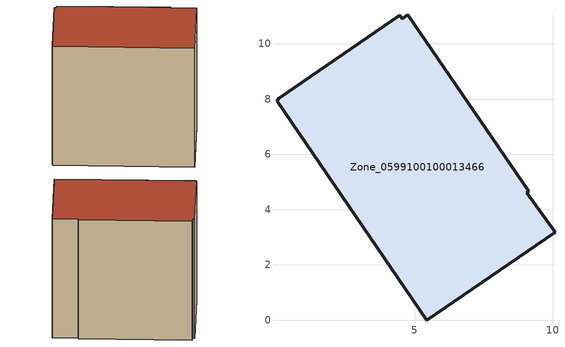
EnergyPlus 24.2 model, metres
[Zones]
Zone_0599100100013466
 floor ground (C_G): 9.13,4.66 9.06,4.61 10.09,3.18 5.44,0 0.02,7.93 0.07,8.01 4.47,11.03 4.55,10.91 4.76,11.05 z0
 wall outside (C_F): 4.76,11.05 4.55,10.91 4.47,11.03 0.07,8.01 0.02,7.93 5.44,0 10.09,3.18 9.06,4.61 9.13,4.66 4.76,11.05 z0:9.19
 roof outside (C_R): 9.06,4.61 9.13,4.66 4.76,11.05 4.55,10.91 4.47,11.03 0.07,8.01 0.02,7.93 5.44,0 10.09,3.18 z9.19
[BUILDING]
Pand.0599100100013466: North Axis=0; Terrain=City; Loads Convergence Tolerance Value=0.04; Temperature Convergence Tolerance Value=0.4; Solar Distribution=FullExterior; Maximum Number of Warmup Days=25; Minimum Number of Warmup Days=1
[Site:Location]
Rotterdam.The.Hague.AP_ZH_NLD Design_Conditions: Latitude=51.96; Longitude=4.45; Time Zone=1; Elevation=-4.5
[SITE:GROUNDTEMPERATURE:BUILDINGSURFACE]
18, 18, 18, 18, 18, 18, 18, 18, 18, 18, 18, 18
[MATERIAL] Thermal Absorptance=0.9; Solar Absorptance=0.7; Visible Absorptance=0.7
Name | Roughness | Thickness | Conductivity | Density | Specific Heat
G.TC.2015-2018 | MediumSmooth | 0.15 | 0.0428571 | 540 | 1210
F.TC.2015-2018 | Rough | 0.3 | 0.0666667 | 1920 | 840
R.TC.2015-2018 | MediumRough | 0.2 | 0.0333333 | 1500 | 1000
[CONSTRUCTION]
C_G: G.TC.2015-2018
C_F: F.TC.2015-2018
C_R: R.TC.2015-2018
[ZONE]
Zone_0599100100013466: Type=1; Multiplier=1; Ceiling Height=Autocalculate; Volume=Autocalculate; Floor Area=autocalculate; Part of Total Floor Area=Yes
[ZONEINFILTRATION:DESIGNFLOWRATE]
Infil_Zone_0599100100013466: Zone or ZoneList or Space or SpaceList=Zone_0599100100013466; Schedule=AlwaysOn; Design Flow Rate Calculation Method=Flow/Area; Flow Rate per Floor Area=0.0015; Constant Term Coefficient=1; Temperature Term Coefficient=0; Velocity Term Coefficient=0; Velocity Squared Term Coefficient=0
[HVACTEMPLATE:ZONE:IDEALLOADSAIRSYSTEM]
Zone_0599100100013466: Maximum Heating Supply Air Temperature=50; Minimum Cooling Supply Air Temperature=13; Maximum Heating Supply Air Humidity Ratio=0.0156; Minimum Cooling Supply Air Humidity Ratio=0.0077; Heating Limit=NoLimit; Cooling Limit=NoLimit; Dehumidification Control Type=ConstantSensibleHeatRatio; Cooling Sensible Heat Ratio=0.7; Dehumidification Setpoint=60; Humidification Control Type=None; Humidification Setpoint=30; Outdoor Air Method=None; Outdoor Air Flow Rate per Person=0.00944; Outdoor Air Flow Rate per Zone Floor Area=0; Outdoor Air Flow Rate per Zone=0; Demand Controlled Ventilation Type=None; Outdoor Air Economizer Type=NoEconomizer; Heat Recovery Type=None; Sensible Heat Recovery Effectiveness=0.7; Latent Heat Recovery Effectiveness=0.65
[ZONECONTROL:THERMOSTAT]
ThermostatControl_Zone_0599100100013466: Zone or ZoneList=Zone_0599100100013466; Control Type Schedule=DualSetpointControlType; Control 1=Thermostat_Zone_0599100100013466; Temperature Difference Between Cutout And Setpoint=0
[THERMOSTATSETPOINT:DUALSETPOINT]
Thermostat_Zone_0599100100013466: Heating Setpoint Temperature Schedule=HeatingSetpoint_Zone_0599100100013466; Cooling Setpoint Temperature Schedule=CoolingSetpoint_Zone_0599100100013466
[SCHEDULE:COMPACT]
HeatingSetpoint_Zone_0599100100013466: Through: 12/31, For: AllDays, Until: 24:00, 21
CoolingSetpoint_Zone_0599100100013466: Through: 12/31, For: AllDays, Until: 24:00, 24
DualSetpointControlType: Through: 12/31, For: AllDays, Until: 24:00, 4
AlwaysOn: Through: 12/31, For: AllDays, Until: 24:00, 1
